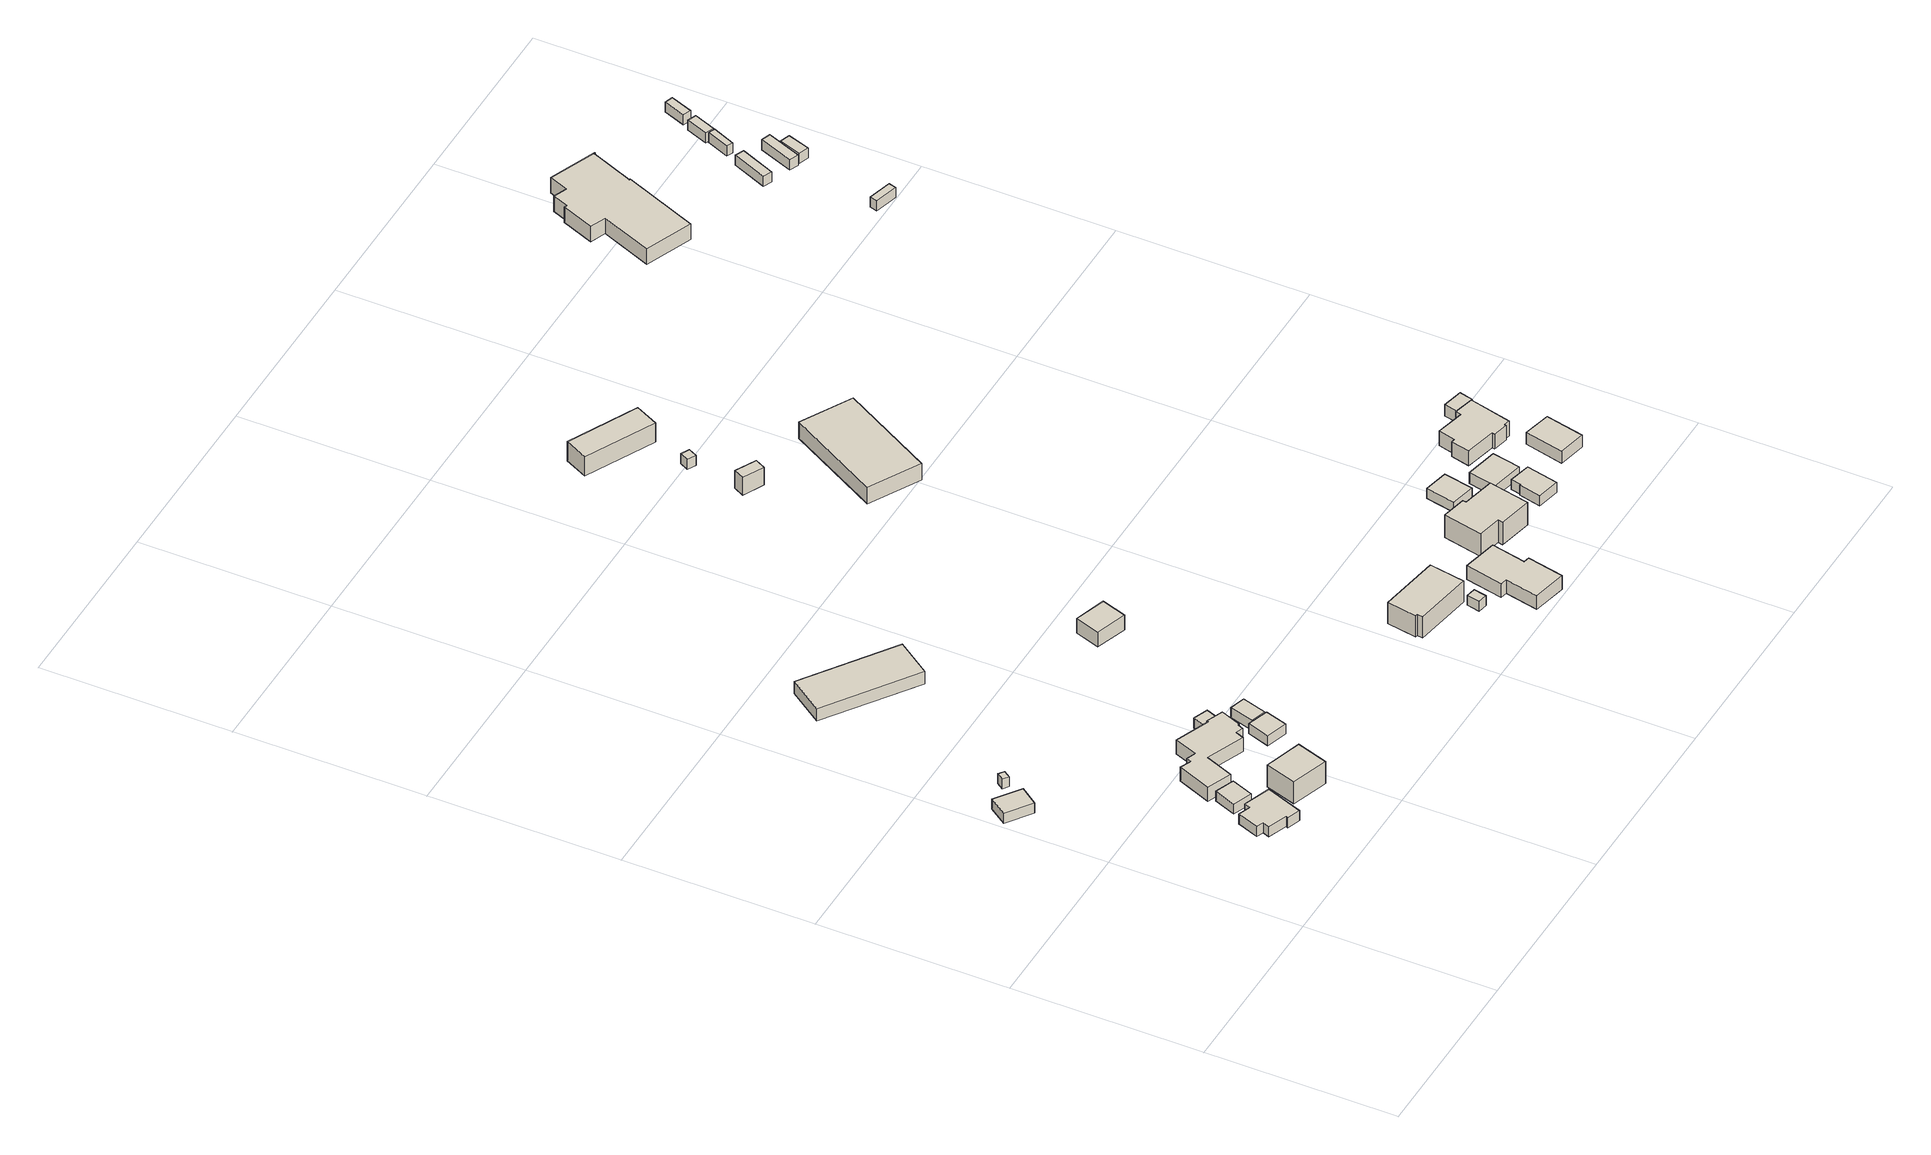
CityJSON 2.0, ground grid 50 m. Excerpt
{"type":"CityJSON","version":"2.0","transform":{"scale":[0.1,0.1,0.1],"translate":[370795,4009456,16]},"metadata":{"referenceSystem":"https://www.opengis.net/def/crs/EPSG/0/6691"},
"CityObjects":{
"building1":{"type":"Building","attributes":{"枝番":1,"利根川水系渡良瀬川洪水浸水想定区域（想定最大規模）.規模":"L2","利根川水系渡良瀬川洪水浸水想定区域（想定最大規模）.浸水ランク":"1","利根川水系渡良瀬川洪水浸水想定区域（想定最大規模）.浸水深":0.49,"利根川水系渡良瀬川洪水浸水想定区域（想定最大規模）.継続時間":3.3,"利根川水系利根川洪水浸水想定区域（計画規模）.規模":"L1","利根川水系利根川洪水浸水想定区域（計画規模）.浸水ランク":"3","利根川水系利根川洪水浸水想定区域（計画規模）.浸水深":3.29,"利根川水系利根川洪水浸水想定区域（想定最大規模）.規模":"L2","利根川水系利根川洪水浸水想定区域（想定最大規模）.浸水ランク":"3","利根川水系利根川洪水浸水想定区域（想定最大規模）.浸水深":4.23,"利根川水系谷田川洪水浸水想定区域（想定最大規模）.規模":"L2","利根川水系谷田川洪水浸水想定区域（想定最大規模）.浸水ランク":"1","利根川水系谷田川洪水浸水想定区域（想定最大規模）.浸水深":0.336,"BuildingDetails.prefecture":"10","BuildingDetails.city":"10207"},"geometry":[{"type":"Solid","lod":"1","boundaries":[[[[0,1,2,3]],[[2,4,5,3]],[[1,6,4,2]],[[0,7,6,1]],[[3,5,7,0]],[[4,6,7,5]]]]}]},
"building2":{"type":"Building","attributes":{"枝番":1,"利根川水系渡良瀬川洪水浸水想定区域（想定最大規模）.規模":"L2","利根川水系渡良瀬川洪水浸水想定区域（想定最大規模）.浸水ランク":"2","利根川水系渡良瀬川洪水浸水想定区域（想定最大規模）.浸水深":0.8,"利根川水系渡良瀬川洪水浸水想定区域（想定最大規模）.継続時間":11.6,"利根川水系利根川洪水浸水想定区域（計画規模）.規模":"L1","利根川水系利根川洪水浸水想定区域（計画規模）.浸水ランク":"3","利根川水系利根川洪水浸水想定区域（計画規模）.浸水深":3.59,"利根川水系利根川洪水浸水想定区域（想定最大規模）.規模":"L2","利根川水系利根川洪水浸水想定区域（想定最大規模）.浸水ランク":"3","利根川水系利根川洪水浸水想定区域（想定最大規模）.浸水深":4.52,"利根川水系谷田川洪水浸水想定区域（想定最大規模）.規模":"L2","利根川水系谷田川洪水浸水想定区域（想定最大規模）.浸水ランク":"2","利根川水系谷田川洪水浸水想定区域（想定最大規模）.浸水深":0.636,"利根川水系谷田川洪水浸水想定区域（想定最大規模）.継続時間":6.3,"usage":"411","measuredHeight":5.2,"BuildingDetails.prefecture":"10","BuildingDetails.city":"10207","BuildingDetails.surveyYear":2016},"geometry":[{"type":"Solid","lod":"1","boundaries":[[[[8,9,10,11,12,13,14,15,16,17]],[[16,18,19,17]],[[15,20,18,16]],[[14,21,20,15]],[[13,22,21,14]],[[12,23,22,13]],[[11,24,23,12]],[[10,25,24,11]],[[9,26,25,10]],[[8,27,26,9]],[[17,19,27,8]],[[18,20,21,22,23,24,25,26,27,19]]]]}]},
"building3":{"type":"Building","attributes":{"枝番":1,"利根川水系渡良瀬川洪水浸水想定区域（想定最大規模）.規模":"L2","利根川水系渡良瀬川洪水浸水想定区域（想定最大規模）.浸水ランク":"2","利根川水系渡良瀬川洪水浸水想定区域（想定最大規模）.浸水深":0.58,"利根川水系渡良瀬川洪水浸水想定区域（想定最大規模）.継続時間":6.2,"利根川水系利根川洪水浸水想定区域（計画規模）.規模":"L1","利根川水系利根川洪水浸水想定区域（計画規模）.浸水ランク":"3","利根川水系利根川洪水浸水想定区域（計画規模）.浸水深":3.39,"利根川水系利根川洪水浸水想定区域（想定最大規模）.規模":"L2","利根川水系利根川洪水浸水想定区域（想定最大規模）.浸水ランク":"3","利根川水系利根川洪水浸水想定区域（想定最大規模）.浸水深":4.33,"利根川水系谷田川洪水浸水想定区域（想定最大規模）.規模":"L2","利根川水系谷田川洪水浸水想定区域（想定最大規模）.浸水ランク":"1","利根川水系谷田川洪水浸水想定区域（想定最大規模）.浸水深":0.435,"BuildingDetails.prefecture":"10","BuildingDetails.city":"10207"},"geometry":[{"type":"Solid","lod":"1","boundaries":[[[[28,29,30,31]],[[30,32,33,31]],[[29,34,32,30]],[[28,35,34,29]],[[31,33,35,28]],[[32,34,35,33]]]]}]},
"building4":{"type":"Building","attributes":{"枝番":1,"利根川水系渡良瀬川洪水浸水想定区域（想定最大規模）.規模":"L2","利根川水系渡良瀬川洪水浸水想定区域（想定最大規模）.浸水ランク":"1","利根川水系渡良瀬川洪水浸水想定区域（想定最大規模）.浸水深":0.39,"利根川水系渡良瀬川洪水浸水想定区域（想定最大規模）.継続時間":11.6,"利根川水系利根川洪水浸水想定区域（計画規模）.規模":"L1","利根川水系利根川洪水浸水想定区域（計画規模）.浸水ランク":"3","利根川水系利根川洪水浸水想定区域（計画規模）.浸水深":3.19,"利根川水系利根川洪水浸水想定区域（想定最大規模）.規模":"L2","利根川水系利根川洪水浸水想定区域（想定最大規模）.浸水ランク":"3","利根川水系利根川洪水浸水想定区域（想定最大規模）.浸水深":4.12,"利根川水系谷田川洪水浸水想定区域（想定最大規模）.規模":"L2","利根川水系谷田川洪水浸水想定区域（想定最大規模）.浸水ランク":"1","利根川水系谷田川洪水浸水想定区域（想定最大規模）.浸水深":0.236,"利根川水系谷田川洪水浸水想定区域（想定最大規模）.継続時間":6.3,"usage":"411","BuildingDetails.prefecture":"10","BuildingDetails.city":"10207","BuildingDetails.surveyYear":2016},"geometry":[{"type":"Solid","lod":"1","boundaries":[[[[36,37,38,39]],[[38,40,41,39]],[[37,42,40,38]],[[36,43,42,37]],[[39,41,43,36]],[[40,42,43,41]]]]}]},
"building5":{"type":"Building","attributes":{"枝番":1,"利根川水系渡良瀬川洪水浸水想定区域（想定最大規模）.規模":"L2","利根川水系渡良瀬川洪水浸水想定区域（想定最大規模）.浸水ランク":"1","利根川水系渡良瀬川洪水浸水想定区域（想定最大規模）.浸水深":0.49,"利根川水系渡良瀬川洪水浸水想定区域（想定最大規模）.継続時間":8,"利根川水系利根川洪水浸水想定区域（計画規模）.規模":"L1","利根川水系利根川洪水浸水想定区域（計画規模）.浸水ランク":"3","利根川水系利根川洪水浸水想定区域（計画規模）.浸水深":3.29,"利根川水系利根川洪水浸水想定区域（想定最大規模）.規模":"L2","利根川水系利根川洪水浸水想定区域（想定最大規模）.浸水ランク":"3","利根川水系利根川洪水浸水想定区域（想定最大規模）.浸水深":4.22,"利根川水系谷田川洪水浸水想定区域（想定最大規模）.規模":"L2","利根川水系谷田川洪水浸水想定区域（想定最大規模）.浸水ランク":"1","利根川水系谷田川洪水浸水想定区域（想定最大規模）.浸水深":0.336,"利根川水系谷田川洪水浸水想定区域（想定最大規模）.継続時間":2.4,"usage":"411","measuredHeight":7.8,"BuildingDetails.prefecture":"10","BuildingDetails.city":"10207","BuildingDetails.surveyYear":2016},"geometry":[{"type":"Solid","lod":"1","boundaries":[[[[44,45,46,47]],[[46,48,49,47]],[[45,50,48,46]],[[44,51,50,45]],[[47,49,51,44]],[[48,50,51,49]]]]}]},
"building6":{"type":"Building","attributes":{"枝番":1,"利根川水系渡良瀬川洪水浸水想定区域（想定最大規模）.規模":"L2","利根川水系渡良瀬川洪水浸水想定区域（想定最大規模）.浸水ランク":"1","利根川水系渡良瀬川洪水浸水想定区域（想定最大規模）.浸水深":0.09,"利根川水系利根川洪水浸水想定区域（計画規模）.規模":"L1","利根川水系利根川洪水浸水想定区域（計画規模）.浸水ランク":"2","利根川水系利根川洪水浸水想定区域（計画規模）.浸水深":2.69,"利根川水系利根川洪水浸水想定区域（想定最大規模）.規模":"L2","利根川水系利根川洪水浸水想定区域（想定最大規模）.浸水ランク":"3","利根川水系利根川洪水浸水想定区域（想定最大規模）.浸水深":3.62,"利根川水系谷田川洪水浸水想定区域（想定最大規模）.規模":"L2","利根川水系谷田川洪水浸水想定区域（想定最大規模）.浸水ランク":"1","利根川水系谷田川洪水浸水想定区域（想定最大規模）.浸水深":0.036,"usage":"411","measuredHeight":5.1,"BuildingDetails.prefecture":"10","BuildingDetails.city":"10207","BuildingDetails.surveyYear":2016},"geometry":[{"type":"Solid","lod":"1","boundaries":[[[[52,53,54,55,56,57,58,59,60,61,62,63,64,65,66,67]],[[66,68,69,67]],[[65,70,68,66]],[[64,71,70,65]],[[63,72,71,64]],[[62,73,72,63]],[[61,74,73,62]],[[60,75,74,61]],[[59,76,75,60]],[[58,77,76,59]],[[57,78,77,58]],[[56,79,78,57]],[[55,80,79,56]],[[54,81,80,55]],[[53,82,81,54]],[[52,83,82,53]],[[67,69,83,52]],[[68,70,71,72,73,74,75,76,77,78,79,80,81,82,83,69]]]]}]},
"building7":{"type":"Building","attributes":{"枝番":1,"利根川水系渡良瀬川洪水浸水想定区域（想定最大規模）.規模":"L2","利根川水系渡良瀬川洪水浸水想定区域（想定最大規模）.浸水ランク":"2","利根川水系渡良瀬川洪水浸水想定区域（想定最大規模）.浸水深":0.57,"利根川水系渡良瀬川洪水浸水想定区域（想定最大規模）.継続時間":11.7,"利根川水系利根川洪水浸水想定区域（計画規模）.規模":"L1","利根川水系利根川洪水浸水想定区域（計画規模）.浸水ランク":"3","利根川水系利根川洪水浸水想定区域（計画規模）.浸水深":3.39,"利根川水系利根川洪水浸水想定区域（想定最大規模）.規模":"L2","利根川水系利根川洪水浸水想定区域（想定最大規模）.浸水ランク":"3","利根川水系利根川洪水浸水想定区域（想定最大規模）.浸水深":4.32,"利根川水系谷田川洪水浸水想定区域（想定最大規模）.規模":"L2","利根川水系谷田川洪水浸水想定区域（想定最大規模）.浸水ランク":"1","利根川水系谷田川洪水浸水想定区域（想定最大規模）.浸水深":0.435,"利根川水系谷田川洪水浸水想定区域（想定最大規模）.継続時間":6.7,"usage":"451","measuredHeight":4.3,"BuildingDetails.prefecture":"10","BuildingDetails.city":"10207","BuildingDetails.surveyYear":2016},"geometry":[{"type":"Solid","lod":"1","boundaries":[[[[84,85,86,87]],[[86,88,89,87]],[[85,90,88,86]],[[84,91,90,85]],[[87,89,91,84]],[[88,90,91,89]]]]}]},
"building8":{"type":"Building","attributes":{"枝番":1,"利根川水系渡良瀬川洪水浸水想定区域（想定最大規模）.規模":"L2","利根川水系渡良瀬川洪水浸水想定区域（想定最大規模）.浸水ランク":"1","利根川水系渡良瀬川洪水浸水想定区域（想定最大規模）.浸水深":0.49,"利根川水系利根川洪水浸水想定区域（計画規模）.規模":"L1","利根川水系利根川洪水浸水想定区域（計画規模）.浸水ランク":"3","利根川水系利根川洪水浸水想定区域（計画規模）.浸水深":3.29,"利根川水系利根川洪水浸水想定区域（想定最大規模）.規模":"L2","利根川水系利根川洪水浸水想定区域（想定最大規模）.浸水ランク":"3","利根川水系利根川洪水浸水想定区域（想定最大規模）.浸水深":4.22,"利根川水系谷田川洪水浸水想定区域（想定最大規模）.規模":"L2","利根川水系谷田川洪水浸水想定区域（想定最大規模）.浸水ランク":"1","利根川水系谷田川洪水浸水想定区域（想定最大規模）.浸水深":0.336,"BuildingDetails.prefecture":"10","BuildingDetails.city":"10207"},"geometry":[{"type":"Solid","lod":"1","boundaries":[[[[92,93,94,95]],[[94,96,97,95]],[[93,98,96,94]],[[92,99,98,93]],[[95,97,99,92]],[[96,98,99,97]]]]}]},
"building9":{"type":"Building","attributes":{"枝番":1,"利根川水系渡良瀬川洪水浸水想定区域（想定最大規模）.規模":"L2","利根川水系渡良瀬川洪水浸水想定区域（想定最大規模）.浸水ランク":"1","利根川水系渡良瀬川洪水浸水想定区域（想定最大規模）.浸水深":0.39,"利根川水系利根川洪水浸水想定区域（計画規模）.規模":"L1","利根川水系利根川洪水浸水想定区域（計画規模）.浸水ランク":"3","利根川水系利根川洪水浸水想定区域（計画規模）.浸水深":3.19,"利根川水系利根川洪水浸水想定区域（想定最大規模）.規模":"L2","利根川水系利根川洪水浸水想定区域（想定最大規模）.浸水ランク":"3","利根川水系利根川洪水浸水想定区域（想定最大規模）.浸水深":4.12,"利根川水系谷田川洪水浸水想定区域（想定最大規模）.規模":"L2","利根川水系谷田川洪水浸水想定区域（想定最大規模）.浸水ランク":"1","利根川水系谷田川洪水浸水想定区域（想定最大規模）.浸水深":0.236,"usage":"411","measuredHeight":4.9,"BuildingDetails.prefecture":"10","BuildingDetails.city":"10207","BuildingDetails.surveyYear":2016},"geometry":[{"type":"Solid","lod":"1","boundaries":[[[[100,101,102,103]],[[102,104,105,103]],[[101,106,104,102]],[[100,107,106,101]],[[103,105,107,100]],[[104,106,107,105]]]]}]},
"building10":{"type":"Building","attributes":{"枝番":1,"利根川水系渡良瀬川洪水浸水想定区域（想定最大規模）.規模":"L2","利根川水系渡良瀬川洪水浸水想定区域（想定最大規模）.浸水ランク":"2","利根川水系渡良瀬川洪水浸水想定区域（想定最大規模）.浸水深":0.69,"利根川水系利根川洪水浸水想定区域（計画規模）.規模":"L1","利根川水系利根川洪水浸水想定区域（計画規模）.浸水ランク":"3","利根川水系利根川洪水浸水想定区域（計画規模）.浸水深":3.48,"利根川水系利根川洪水浸水想定区域（想定最大規模）.規模":"L2","利根川水系利根川洪水浸水想定区域（想定最大規模）.浸水ランク":"3","利根川水系利根川洪水浸水想定区域（想定最大規模）.浸水深":4.42,"利根川水系谷田川洪水浸水想定区域（想定最大規模）.規模":"L2","利根川水系谷田川洪水浸水想定区域（想定最大規模）.浸水ランク":"2","利根川水系谷田川洪水浸水想定区域（想定最大規模）.浸水深":0.536,"usage":"411","measuredHeight":8.8,"BuildingDetails.prefecture":"10","BuildingDetails.city":"10207","BuildingDetails.surveyYear":2016},"geometry":[{"type":"Solid","lod":"1","boundaries":[[[[108,109,110,111]],[[110,112,113,111]],[[109,114,112,110]],[[108,115,114,109]],[[111,113,115,108]],[[112,114,115,113]]]]}]},
"building11":{"type":"Building","attributes":{"枝番":1,"利根川水系渡良瀬川洪水浸水想定区域（想定最大規模）.規模":"L2","利根川水系渡良瀬川洪水浸水想定区域（想定最大規模）.浸水ランク":"2","利根川水系渡良瀬川洪水浸水想定区域（想定最大規模）.浸水深":1.17,"利根川水系渡良瀬川洪水浸水想定区域（想定最大規模）.継続時間":16.3,"利根川水系利根川洪水浸水想定区域（計画規模）.規模":"L1","利根川水系利根川洪水浸水想定区域（計画規模）.浸水ランク":"3","利根川水系利根川洪水浸水想定区域（計画規模）.浸水深":3.99,"利根川水系利根川洪水浸水想定区域（想定最大規模）.規模":"L2","利根川水系利根川洪水浸水想定区域（想定最大規模）.浸水ランク":"3","利根川水系利根川洪水浸水想定区域（想定最大規模）.浸水深":4.92,"利根川水系谷田川洪水浸水想定区域（想定最大規模）.規模":"L2","利根川水系谷田川洪水浸水想定区域（想定最大規模）.浸水ランク":"2","利根川水系谷田川洪水浸水想定区域（想定最大規模）.浸水深":1.03,"利根川水系谷田川洪水浸水想定区域（想定最大規模）.継続時間":13.1,"measuredHeight":4.5,"BuildingDetails.prefecture":"10","BuildingDetails.city":"10207"},"geometry":[{"type":"Solid","lod":"1","boundaries":[[[[116,117,118,119]],[[118,120,121,119]],[[117,122,120,118]],[[116,123,122,117]],[[119,121,123,116]],[[120,122,123,121]]]]}]},
"building12":{"type":"Building","attributes":{"枝番":1,"利根川水系渡良瀬川洪水浸水想定区域（想定最大規模）.規模":"L2","利根川水系渡良瀬川洪水浸水想定区域（想定最大規模）.浸水ランク":"1","利根川水系渡良瀬川洪水浸水想定区域（想定最大規模）.浸水深":0.49,"利根川水系渡良瀬川洪水浸水想定区域（想定最大規模）.継続時間":8.1,"利根川水系利根川洪水浸水想定区域（計画規模）.規模":"L1","利根川水系利根川洪水浸水想定区域（計画規模）.浸水ランク":"3","利根川水系利根川洪水浸水想定区域（計画規模）.浸水深":3.28,"利根川水系利根川洪水浸水想定区域（想定最大規模）.規模":"L2","利根川水系利根川洪水浸水想定区域（想定最大規模）.浸水ランク":"3","利根川水系利根川洪水浸水想定区域（想定最大規模）.浸水深":4.2,"利根川水系谷田川洪水浸水想定区域（想定最大規模）.規模":"L2","利根川水系谷田川洪水浸水想定区域（想定最大規模）.浸水ランク":"1","利根川水系谷田川洪水浸水想定区域（想定最大規模）.浸水深":0.336,"利根川水系谷田川洪水浸水想定区域（想定最大規模）.継続時間":2.5,"usage":"411","measuredHeight":7.6,"BuildingDetails.prefecture":"10","BuildingDetails.city":"10207","BuildingDetails.surveyYear":2016},"geometry":[{"type":"Solid","lod":"1","boundaries":[[[[124,125,126,127,128,129]],[[128,130,131,129]],[[127,132,130,128]],[[126,133,132,127]],[[125,134,133,126]],[[124,135,134,125]],[[129,131,135,124]],[[130,132,133,134,135,131]]]]}]},
"building13":{"type":"Building","attributes":{"枝番":1,"利根川水系渡良瀬川洪水浸水想定区域（想定最大規模）.規模":"L2","利根川水系渡良瀬川洪水浸水想定区域（想定最大規模）.浸水ランク":"2","利根川水系渡良瀬川洪水浸水想定区域（想定最大規模）.浸水深":0.79,"利根川水系渡良瀬川洪水浸水想定区域（想定最大規模）.継続時間":7.6,"利根川水系利根川洪水浸水想定区域（計画規模）.規模":"L1","利根川水系利根川洪水浸水想定区域（計画規模）.浸水ランク":"3","利根川水系利根川洪水浸水想定区域（計画規模）.浸水深":3.58,"利根川水系利根川洪水浸水想定区域（想定最大規模）.規模":"L2","利根川水系利根川洪水浸水想定区域（想定最大規模）.浸水ランク":"3","利根川水系利根川洪水浸水想定区域（想定最大規模）.浸水深":4.5,"利根川水系谷田川洪水浸水想定区域（想定最大規模）.規模":"L2","利根川水系谷田川洪水浸水想定区域（想定最大規模）.浸水ランク":"2","利根川水系谷田川洪水浸水想定区域（想定最大規模）.浸水深":0.636,"利根川水系谷田川洪水浸水想定区域（想定最大規模）.継続時間":1.9,"usage":"411","measuredHeight":3.5,"BuildingDetails.prefecture":"10","BuildingDetails.city":"10207","BuildingDetails.surveyYear":2016},"geometry":[{"type":"Solid","lod":"1","boundaries":[[[[136,137,138,139]],[[138,140,141,139]],[[137,142,140,138]],[[136,143,142,137]],[[139,141,143,136]],[[140,142,143,141]]]]}]},
"building14":{"type":"Building","attributes":{"枝番":1,"利根川水系渡良瀬川洪水浸水想定区域（想定最大規模）.規模":"L2","利根川水系渡良瀬川洪水浸水想定区域（想定最大規模）.浸水ランク":"2","利根川水系渡良瀬川洪水浸水想定区域（想定最大規模）.浸水深":0.79,"利根川水系渡良瀬川洪水浸水想定区域（想定最大規模）.継続時間":13.2,"利根川水系利根川洪水浸水想定区域（計画規模）.規模":"L1","利根川水系利根川洪水浸水想定区域（計画規模）.浸水ランク":"3","利根川水系利根川洪水浸水想定区域（計画規模）.浸水深":3.58,"利根川水系利根川洪水浸水想定区域（想定最大規模）.規模":"L2","利根川水系利根川洪水浸水想定区域（想定最大規模）.浸水ランク":"3","利根川水系利根川洪水浸水想定区域（想定最大規模）.浸水深":4.5,"利根川水系谷田川洪水浸水想定区域（想定最大規模）.規模":"L2","利根川水系谷田川洪水浸水想定区域（想定最大規模）.浸水ランク":"2","利根川水系谷田川洪水浸水想定区域（想定最大規模）.浸水深":0.636,"利根川水系谷田川洪水浸水想定区域（想定最大規模）.継続時間":7.4,"usage":"411","measuredHeight":6.7,"BuildingDetails.prefecture":"10","BuildingDetails.city":"10207","BuildingDetails.surveyYear":2016},"geometry":[{"type":"Solid","lod":"1","boundaries":[[[[144,145,146,147,148,149,150,151]],[[150,152,153,151]],[[149,154,152,150]],[[148,155,154,149]],[[147,156,155,148]],[[146,157,156,147]],[[145,158,157,146]],[[144,159,158,145]],[[151,153,159,144]],[[152,154,155,156,157,158,159,153]]]]}]},
"building15":{"type":"Building","attributes":{"枝番":1,"利根川水系渡良瀬川洪水浸水想定区域（想定最大規模）.規模":"L2","利根川水系渡良瀬川洪水浸水想定区域（想定最大規模）.浸水ランク":"2","利根川水系渡良瀬川洪水浸水想定区域（想定最大規模）.浸水深":1.08,"利根川水系渡良瀬川洪水浸水想定区域（想定最大規模）.継続時間":14.5,"利根川水系利根川洪水浸水想定区域（計画規模）.規模":"L1","利根川水系利根川洪水浸水想定区域（計画規模）.浸水ランク":"3","利根川水系利根川洪水浸水想定区域（計画規模）.浸水深":3.89,"利根川水系利根川洪水浸水想定区域（想定最大規模）.規模":"L2","利根川水系利根川洪水浸水想定区域（想定最大規模）.浸水ランク":"3","利根川水系利根川洪水浸水想定区域（想定最大規模）.浸水深":4.83,"利根川水系谷田川洪水浸水想定区域（想定最大規模）.規模":"L2","利根川水系谷田川洪水浸水想定区域（想定最大規模）.浸水ランク":"2","利根川水系谷田川洪水浸水想定区域（想定最大規模）.浸水深":0.935,"利根川水系谷田川洪水浸水想定区域（想定最大規模）.継続時間":10.6,"measuredHeight":5.6,"BuildingDetails.prefecture":"10","BuildingDetails.city":"10207"},"geometry":[{"type":"Solid","lod":"1","boundaries":[[[[160,161,162,163]],[[162,164,165,163]],[[161,166,164,162]],[[160,167,166,161]],[[163,165,167,160]],[[164,166,167,165]]]]}]},
"building16":{"type":"Building","attributes":{"枝番":1,"利根川水系渡良瀬川洪水浸水想定区域（想定最大規模）.規模":"L2","利根川水系渡良瀬川洪水浸水想定区域（想定最大規模）.浸水ランク":"2","利根川水系渡良瀬川洪水浸水想定区域（想定最大規模）.浸水深":0.98,"利根川水系渡良瀬川洪水浸水想定区域（想定最大規模）.継続時間":17.3,"利根川水系利根川洪水浸水想定区域（計画規模）.規模":"L1","利根川水系利根川洪水浸水想定区域（計画規模）.浸水ランク":"3","利根川水系利根川洪水浸水想定区域（計画規模）.浸水深":3.79,"利根川水系利根川洪水浸水想定区域（想定最大規模）.規模":"L2","利根川水系利根川洪水浸水想定区域（想定最大規模）.浸水ランク":"3","利根川水系利根川洪水浸水想定区域（想定最大規模）.浸水深":4.73,"利根川水系谷田川洪水浸水想定区域（想定最大規模）.規模":"L2","利根川水系谷田川洪水浸水想定区域（想定最大規模）.浸水ランク":"2","利根川水系谷田川洪水浸水想定区域（想定最大規模）.浸水深":0.835,"利根川水系谷田川洪水浸水想定区域（想定最大規模）.継続時間":13.8,"BuildingDetails.prefecture":"10","BuildingDetails.city":"10207"},"geometry":[{"type":"Solid","lod":"1","boundaries":[[[[168,169,170,171]],[[170,172,173,171]],[[169,174,172,170]],[[168,175,174,169]],[[171,173,175,168]],[[172,174,175,173]]]]}]},
"building17":{"type":"Building","attributes":{"枝番":1,"利根川水系渡良瀬川洪水浸水想定区域（想定最大規模）.規模":"L2","利根川水系渡良瀬川洪水浸水想定区域（想定最大規模）.浸水ランク":"2","利根川水系渡良瀬川洪水浸水想定区域（想定最大規模）.浸水深":1.09,"利根川水系渡良瀬川洪水浸水想定区域（想定最大規模）.継続時間":17.3,"利根川水系利根川洪水浸水想定区域（計画規模）.規模":"L1","利根川水系利根川洪水浸水想定区域（計画規模）.浸水ランク":"3","利根川水系利根川洪水浸水想定区域（計画規模）.浸水深":3.9,"利根川水系利根川洪水浸水想定区域（想定最大規模）.規模":"L2","利根川水系利根川洪水浸水想定区域（想定最大規模）.浸水ランク":"3","利根川水系利根川洪水浸水想定区域（想定最大規模）.浸水深":4.83,"利根川水系谷田川洪水浸水想定区域（想定最大規模）.規模":"L2","利根川水系谷田川洪水浸水想定区域（想定最大規模）.浸水ランク":"2","利根川水系谷田川洪水浸水想定区域（想定最大規模）.浸水深":0.935,"利根川水系谷田川洪水浸水想定区域（想定最大規模）.継続時間":13.8,"measuredHeight":6.2,"BuildingDetails.prefecture":"10","BuildingDetails.city":"10207"},"geometry":[{"type":"Solid","lod":"1","boundaries":[[[[176,177,178,179]],[[178,180,181,179]],[[177,182,180,178]],[[176,183,182,177]],[[179,181,183,176]],[[180,182,183,181]]]]}]},
"building18":{"type":"Building","attributes":{"枝番":1,"利根川水系渡良瀬川洪水浸水想定区域（想定最大規模）.規模":"L2","利根川水系渡良瀬川洪水浸水想定区域（想定最大規模）.浸水ランク":"1","利根川水系渡良瀬川洪水浸水想定区域（想定最大規模）.浸水深":0.39,"利根川水系渡良瀬川洪水浸水想定区域（想定最大規模）.継続時間":7.6,"利根川水系利根川洪水浸水想定区域（計画規模）.規模":"L1","利根川水系利根川洪水浸水想定区域（計画規模）.浸水ランク":"3","利根川水系利根川洪水浸水想定区域（計画規模）.浸水深":3.17,"利根川水系利根川洪水浸水想定区域（想定最大規模）.規模":"L2","利根川水系利根川洪水浸水想定区域（想定最大規模）.浸水ランク":"3","利根川水系利根川洪水浸水想定区域（想定最大規模）.浸水深":4.09,"利根川水系谷田川洪水浸水想定区域（想定最大規模）.規模":"L2","利根川水系谷田川洪水浸水想定区域（想定最大規模）.浸水ランク":"1","利根川水系谷田川洪水浸水想定区域（想定最大規模）.浸水深":0.236,"利根川水系谷田川洪水浸水想定区域（想定最大規模）.継続時間":1.9,"usage":"411","measuredHeight":8.4,"BuildingDetails.prefecture":"10","BuildingDetails.city":"10207","BuildingDetails.surveyYear":2016},"geometry":[{"type":"Solid","lod":"1","boundaries":[[[[184,185,186,187,188,189,190,191]],[[190,192,193,191]],[[189,194,192,190]],[[188,195,194,189]],[[187,196,195,188]],[[186,197,196,187]],[[185,198,197,186]],[[184,199,198,185]],[[191,193,199,184]],[[192,194,195,196,197,198,199,193]]]]}]},
"building19":{"type":"Building","attributes":{"枝番":1,"利根川水系渡良瀬川洪水浸水想定区域（想定最大規模）.規模":"L2","利根川水系渡良瀬川洪水浸水想定区域（想定最大規模）.浸水ランク":"2","利根川水系渡良瀬川洪水浸水想定区域（想定最大規模）.浸水深":1.17,"利根川水系渡良瀬川洪水浸水想定区域（想定最大規模）.継続時間":92.4,"利根川水系利根川洪水浸水想定区域（計画規模）.規模":"L1","利根川水系利根川洪水浸水想定区域（計画規模）.浸水ランク":"3","利根川水系利根川洪水浸水想定区域（計画規模）.浸水深":3.99,"利根川水系利根川洪水浸水想定区域（想定最大規模）.規模":"L2","利根川水系利根川洪水浸水想定区域（想定最大規模）.浸水ランク":"3","利根川水系利根川洪水浸水想定区域（想定最大規模）.浸水深":4.93,"利根川水系谷田川洪水浸水想定区域（想定最大規模）.規模":"L2","利根川水系谷田川洪水浸水想定区域（想定最大規模）.浸水ランク":"2","利根川水系谷田川洪水浸水想定区域（想定最大規模）.浸水深":1.03,"利根川水系谷田川洪水浸水想定区域（想定最大規模）.継続時間":20.5,"usage":"451","measuredHeight":10.5,"BuildingDetails.prefecture":"10","BuildingDetails.city":"10207","BuildingDetails.surveyYear":2016},"geometry":[{"type":"Solid","lod":"1","boundaries":[[[[200,201,202,203]],[[202,204,205,203]],[[201,206,204,202]],[[200,207,206,201]],[[203,205,207,200]],[[204,206,207,205]]]]}]},
"building20":{"type":"Building","attributes":{"枝番":1,"利根川水系渡良瀬川洪水浸水想定区域（想定最大規模）.規模":"L2","利根川水系渡良瀬川洪水浸水想定区域（想定最大規模）.浸水ランク":"2","利根川水系渡良瀬川洪水浸水想定区域（想定最大規模）.浸水深":0.68,"利根川水系利根川洪水浸水想定区域（計画規模）.規模":"L1","利根川水系利根川洪水浸水想定区域（計画規模）.浸水ランク":"3","利根川水系利根川洪水浸水想定区域（計画規模）.浸水深":3.48,"利根川水系利根川洪水浸水想定区域（想定最大規模）.規模":"L2","利根川水系利根川洪水浸水想定区域（想定最大規模）.浸水ランク":"3","利根川水系利根川洪水浸水想定区域（想定最大規模）.浸水深":4.41,"利根川水系谷田川洪水浸水想定区域（想定最大規模）.規模":"L2","利根川水系谷田川洪水浸水想定区域（想定最大規模）.浸水ランク":"2","利根川水系谷田川洪水浸水想定区域（想定最大規模）.浸水深":0.535,"measuredHeight":11.5,"BuildingDetails.prefecture":"10","BuildingDetails.city":"10207"},"geometry":[{"type":"Solid","lod":"1","boundaries":[[[[208,209,210,211]],[[210,212,213,211]],[[209,214,212,210]],[[208,215,214,209]],[[211,213,215,208]],[[212,214,215,213]]]]}]},
"building21":{"type":"Building","attributes":{"枝番":1,"利根川水系渡良瀬川洪水浸水想定区域（想定最大規模）.規模":"L2","利根川水系渡良瀬川洪水浸水想定区域（想定最大規模）.浸水ランク":"2","利根川水系渡良瀬川洪水浸水想定区域（想定最大規模）.浸水深":0.89,"利根川水系渡良瀬川洪水浸水想定区域（想定最大規模）.継続時間":12.2,"利根川水系利根川洪水浸水想定区域（計画規模）.規模":"L1","利根川水系利根川洪水浸水想定区域（計画規模）.浸水ランク":"3","利根川水系利根川洪水浸水想定区域（計画規模）.浸水深":3.66,"利根川水系利根川洪水浸水想定区域（想定最大規模）.規模":"L2","利根川水系利根川洪水浸水想定区域（想定最大規模）.浸水ランク":"3","利根川水系利根川洪水浸水想定区域（想定最大規模）.浸水深":4.59,"利根川水系谷田川洪水浸水想定区域（想定最大規模）.規模":"L2","利根川水系谷田川洪水浸水想定区域（想定最大規模）.浸水ランク":"2","利根川水系谷田川洪水浸水想定区域（想定最大規模）.浸水深":0.736,"利根川水系谷田川洪水浸水想定区域（想定最大規模）.継続時間":7,"usage":"411","measuredHeight":3.7,"BuildingDetails.prefecture":"10","BuildingDetails.city":"10207","BuildingDetails.surveyYear":2016},"geometry":[{"type":"Solid","lod":"1","boundaries":[[[[216,217,218,219,220,221]],[[220,222,223,221]],[[219,224,222,220]],[[218,225,224,219]],[[217,226,225,218]],[[216,227,226,217]],[[221,223,227,216]],[[222,224,225,226,227,223]]]]}]},
"building22":{"type":"Building","attributes":{"枝番":1,"利根川水系渡良瀬川洪水浸水想定区域（想定最大規模）.規模":"L2","利根川水系渡良瀬川洪水浸水想定区域（想定最大規模）.浸水ランク":"2","利根川水系渡良瀬川洪水浸水想定区域（想定最大規模）.浸水深":0.68,"利根川水系渡良瀬川洪水浸水想定区域（想定最大規模）.継続時間":12.2,"利根川水系利根川洪水浸水想定区域（計画規模）.規模":"L1","利根川水系利根川洪水浸水想定区域（計画規模）.浸水ランク":"3","利根川水系利根川洪水浸水想定区域（計画規模）.浸水深":3.47,"利根川水系利根川洪水浸水想定区域（想定最大規模）.規模":"L2","利根川水系利根川洪水浸水想定区域（想定最大規模）.浸水ランク":"3","利根川水系利根川洪水浸水想定区域（想定最大規模）.浸水深":4.39,"利根川水系谷田川洪水浸水想定区域（想定最大規模）.規模":"L2","利根川水系谷田川洪水浸水想定区域（想定最大規模）.浸水ランク":"2","利根川水系谷田川洪水浸水想定区域（想定最大規模）.浸水深":0.535,"利根川水系谷田川洪水浸水想定区域（想定最大規模）.継続時間":7,"usage":"411","measuredHeight":5.4,"BuildingDetails.prefecture":"10","BuildingDetails.city":"10207","BuildingDetails.surveyYear":2016},"geometry":[{"type":"Solid","lod":"1","boundaries":[[[[228,229,230,231]],[[230,232,233,231]],[[229,234,232,230]],[[228,235,234,229]],[[231,233,235,228]],[[232,234,235,233]]]]}]},
"building23":{"type":"Building","attributes":{"枝番":1,"利根川水系渡良瀬川洪水浸水想定区域（想定最大規模）.規模":"L2","利根川水系渡良瀬川洪水浸水想定区域（想定最大規模）.浸水ランク":"1","利根川水系渡良瀬川洪水浸水想定区域（想定最大規模）.浸水深":0.18,"利根川水系利根川洪水浸水想定区域（計画規模）.規模":"L1","利根川水系利根川洪水浸水想定区域（計画規模）.浸水ランク":"2","利根川水系利根川洪水浸水想定区域（計画規模）.浸水深":2.97,"利根川水系利根川洪水浸水想定区域（想定最大規模）.規模":"L2","利根川水系利根川洪水浸水想定区域（想定最大規模）.浸水ランク":"3","利根川水系利根川洪水浸水想定区域（想定最大規模）.浸水深":3.89,"利根川水系谷田川洪水浸水想定区域（想定最大規模）.規模":"L2","利根川水系谷田川洪水浸水想定区域（想定最大規模）.浸水ランク":"1","利根川水系谷田川洪水浸水想定区域（想定最大規模）.浸水深":0.035,"usage":"411","measuredHeight":7.6,"BuildingDetails.prefecture":"10","BuildingDetails.city":"10207","BuildingDetails.surveyYear":2016},"geometry":[{"type":"Solid","lod":"1","boundaries":[[[[236,237,238,239,240,241,242,243,244,245,246,247]],[[246,248,249,247]],[[245,250,248,246]],[[244,251,250,245]],[[243,252,251,244]],[[242,253,252,243]],[[241,254,253,242]],[[240,255,254,241]],[[239,256,255,240]],[[238,257,256,239]],[[237,258,257,238]],[[236,259,258,237]],[[247,249,259,236]],[[248,250,251,252,253,254,255,256,257,258,259,249]]]]}]},
"building24":{"type":"Building","attributes":{"枝番":1,"利根川水系渡良瀬川洪水浸水想定区域（想定最大規模）.規模":"L2","利根川水系渡良瀬川洪水浸水想定区域（想定最大規模）.浸水ランク":"2","利根川水系渡良瀬川洪水浸水想定区域（想定最大規模）.浸水深":0.58,"利根川水系渡良瀬川洪水浸水想定区域（想定最大規模）.継続時間":12.2,"利根川水系利根川洪水浸水想定区域（計画規模）.規模":"L1","利根川水系利根川洪水浸水想定区域（計画規模）.浸水ランク":"3","利根川水系利根川洪水浸水想定区域（計画規模）.浸水深":3.36,"利根川水系利根川洪水浸水想定区域（想定最大規模）.規模":"L2","利根川水系利根川洪水浸水想定区域（想定最大規模）.浸水ランク":"3","利根川水系利根川洪水浸水想定区域（想定最大規模）.浸水深":4.29,"利根川水系谷田川洪水浸水想定区域（想定最大規模）.規模":"L2","利根川水系谷田川洪水浸水想定区域（想定最大規模）.浸水ランク":"1","利根川水系谷田川洪水浸水想定区域（想定最大規模）.浸水深":0.436,"利根川水系谷田川洪水浸水想定区域（想定最大規模）.継続時間":7,"usage":"411","measuredHeight":4.2,"BuildingDetails.prefecture":"10","BuildingDetails.city":"10207","BuildingDetails.surveyYear":2016},"geometry":[{"type":"Solid","lod":"1","boundaries":[[[[260,261,262,263]],[[262,264,265,263]],[[261,266,264,262]],[[260,267,266,261]],[[263,265,267,260]],[[264,266,267,265]]]]}]},
"building25":{"type":"Building","attributes":{"枝番":1,"利根川水系渡良瀬川洪水浸水想定区域（想定最大規模）.規模":"L2","利根川水系渡良瀬川洪水浸水想定区域（想定最大規模）.浸水ランク":"1","利根川水系渡良瀬川洪水浸水想定区域（想定最大規模）.浸水深":0.18,"利根川水系渡良瀬川洪水浸水想定区域（想定最大規模）.継続時間":11.2,"利根川水系利根川洪水浸水想定区域（計画規模）.規模":"L1","利根川水系利根川洪水浸水想定区域（計画規模）.浸水ランク":"2","利根川水系利根川洪水浸水想定区域（計画規模）.浸水深":2.97,"利根川水系利根川洪水浸水想定区域（想定最大規模）.規模":"L2","利根川水系利根川洪水浸水想定区域（想定最大規模）.浸水ランク":"3","利根川水系利根川洪水浸水想定区域（想定最大規模）.浸水深":3.89,"利根川水系谷田川洪水浸水想定区域（想定最大規模）.規模":"L2","利根川水系谷田川洪水浸水想定区域（想定最大規模）.浸水ランク":"1","利根川水系谷田川洪水浸水想定区域（想定最大規模）.浸水深":0.035,"利根川水系谷田川洪水浸水想定区域（想定最大規模）.継続時間":6.1,"usage":"411","measuredHeight":12.6,"BuildingDetails.prefecture":"10","BuildingDetails.city":"10207","BuildingDetails.surveyYear":2016},"geometry":[{"type":"Solid","lod":"1","boundaries":[[[[268,269,270,271]],[[270,272,273,271]],[[269,274,272,270]],[[268,275,274,269]],[[271,273,275,268]],[[272,274,275,273]]]]}]},
"building26":{"type":"Building","attributes":{"枝番":1,"利根川水系渡良瀬川洪水浸水想定区域（想定最大規模）.規模":"L2","利根川水系渡良瀬川洪水浸水想定区域（想定最大規模）.浸水ランク":"2","利根川水系渡良瀬川洪水浸水想定区域（想定最大規模）.浸水深":0.88,"利根川水系渡良瀬川洪水浸水想定区域（想定最大規模）.継続時間":8.8,"利根川水系利根川洪水浸水想定区域（計画規模）.規模":"L1","利根川水系利根川洪水浸水想定区域（計画規模）.浸水ランク":"3","利根川水系利根川洪水浸水想定区域（計画規模）.浸水深":3.7,"利根川水系利根川洪水浸水想定区域（想定最大規模）.規模":"L2","利根川水系利根川洪水浸水想定区域（想定最大規模）.浸水ランク":"3","利根川水系利根川洪水浸水想定区域（想定最大規模）.浸水深":4.64,"利根川水系谷田川洪水浸水想定区域（想定最大規模）.規模":"L2","利根川水系谷田川洪水浸水想定区域（想定最大規模）.浸水ランク":"2","利根川水系谷田川洪水浸水想定区域（想定最大規模）.浸水深":0.735,"利根川水系谷田川洪水浸水想定区域（想定最大規模）.継続時間":3.8,"usage":"451","measuredHeight":6.7,"BuildingDetails.prefecture":"10","BuildingDetails.city":"10207","BuildingDetails.surveyYear":2016},"geometry":[{"type":"Solid","lod":"1","boundaries":[[[[276,277,278,279,280,281,282,283,284,285,286,287,288,289]],[[288,290,291,289]],[[287,292,290,288]],[[286,293,292,287]],[[285,294,293,286]],[[284,295,294,285]],[[283,296,295,284]],[[282,297,296,283]],[[281,298,297,282]],[[280,299,298,281]],[[279,300,299,280]],[[278,301,300,279]],[[277,302,301,278]],[[276,303,302,277]],[[289,291,303,276]],[[290,292,293,294,295,296,297,298,299,300,301,302,303,291]]]]}]},
"building27":{"type":"Building","attributes":{"枝番":1,"利根川水系渡良瀬川洪水浸水想定区域（想定最大規模）.規模":"L2","利根川水系渡良瀬川洪水浸水想定区域（想定最大規模）.浸水ランク":"2","利根川水系渡良瀬川洪水浸水想定区域（想定最大規模）.浸水深":1.38,"利根川水系渡良瀬川洪水浸水想定区域（想定最大規模）.継続時間":12.7,"利根川水系利根川洪水浸水想定区域（計画規模）.規模":"L1","利根川水系利根川洪水浸水想定区域（計画規模）.浸水ランク":"3","利根川水系利根川洪水浸水想定区域（計画規模）.浸水深":4.18,"利根川水系利根川洪水浸水想定区域（想定最大規模）.規模":"L2","利根川水系利根川洪水浸水想定区域（想定最大規模）.浸水ランク":"4","利根川水系利根川洪水浸水想定区域（想定最大規模）.浸水深":5.1,"利根川水系谷田川洪水浸水想定区域（想定最大規模）.規模":"L2","利根川水系谷田川洪水浸水想定区域（想定最大規模）.浸水ランク":"2","利根川水系谷田川洪水浸水想定区域（想定最大規模）.浸水深":1.24,"利根川水系谷田川洪水浸水想定区域（想定最大規模）.継続時間":7.7,"BuildingDetails.prefecture":"10","BuildingDetails.city":"10207"},"geometry":[{"type":"Solid","lod":"1","boundaries":[[[[304,305,306,307]],[[306,308,309,307]],[[305,310,308,306]],[[304,311,310,305]],[[307,309,311,304]],[[308,310,311,309]]]]}]},
"building28":{"type":"Building","attributes":{"枝番":1,"利根川水系渡良瀬川洪水浸水想定区域（想定最大規模）.規模":"L2","利根川水系渡良瀬川洪水浸水想定区域（想定最大規模）.浸水ランク":"2","利根川水系渡良瀬川洪水浸水想定区域（想定最大規模）.浸水深":0.68,"利根川水系渡良瀬川洪水浸水想定区域（想定最大規模）.継続時間":12.7,"利根川水系利根川洪水浸水想定区域（計画規模）.規模":"L1","利根川水系利根川洪水浸水想定区域（計画規模）.浸水ランク":"2","利根川水系利根川洪水浸水想定区域（計画規模）.浸水深":2.57,"利根川水系利根川洪水浸水想定区域（想定最大規模）.規模":"L2","利根川水系利根川洪水浸水想定区域（想定最大規模）.浸水ランク":"3","利根川水系利根川洪水浸水想定区域（想定最大規模）.浸水深":3.49,"利根川水系谷田川洪水浸水想定区域（想定最大規模）.規模":"L2","利根川水系谷田川洪水浸水想定区域（想定最大規模）.浸水ランク":"2","利根川水系谷田川洪水浸水想定区域（想定最大規模）.浸水深":0.535,"利根川水系谷田川洪水浸水想定区域（想定最大規模）.継続時間":7.7,"measuredHeight":3.1,"BuildingDetails.prefecture":"10","BuildingDetails.city":"10207"},"geometry":[{"type":"Solid","lod":"1","boundaries":[[[[312,313,314,315]],[[314,316,317,315]],[[313,318,316,314]],[[312,319,318,313]],[[315,317,319,312]],[[316,318,319,317]]]]}]},
"building29":{"type":"Building","attributes":{"枝番":1,"利根川水系渡良瀬川洪水浸水想定区域（想定最大規模）.規模":"L2","利根川水系渡良瀬川洪水浸水想定区域（想定最大規模）.浸水ランク":"1","利根川水系渡良瀬川洪水浸水想定区域（想定最大規模）.浸水深":0.08,"利根川水系渡良瀬川洪水浸水想定区域（想定最大規模）.継続時間":12.7,"利根川水系利根川洪水浸水想定区域（計画規模）.規模":"L1","利根川水系利根川洪水浸水想定区域（計画規模）.浸水ランク":"2","利根川水系利根川洪水浸水想定区域（計画規模）.浸水深":2.88,"利根川水系利根川洪水浸水想定区域（想定最大規模）.規模":"L2","利根川水系利根川洪水浸水想定区域（想定最大規模）.浸水ランク":"3","利根川水系利根川洪水浸水想定区域（想定最大規模）.浸水深":3.8,"利根川水系谷田川洪水浸水想定区域（想定最大規模）.規模":"L2","利根川水系谷田川洪水浸水想定区域（想定最大規模）.浸水ランク":"1","利根川水系谷田川洪水浸水想定区域（想定最大規模）.浸水深":0.335,"利根川水系谷田川洪水浸水想定区域（想定最大規模）.継続時間":7.7,"measuredHeight":3.3,"BuildingDetails.prefecture":"10","BuildingDetails.city":"10207"},"geometry":[{"type":"Solid","lod":"1","boundaries":[[[[320,321,322,323]],[[322,324,325,323]],[[321,326,324,322]],[[320,327,326,321]],[[323,325,327,320]],[[324,326,327,325]]]]}]},
"building30":{"type":"Building","attributes":{"枝番":1,"利根川水系渡良瀬川洪水浸水想定区域（想定最大規模）.規模":"L2","利根川水系渡良瀬川洪水浸水想定区域（想定最大規模）.浸水ランク":"1","利根川水系渡良瀬川洪水浸水想定区域（想定最大規模）.浸水深":0.18,"利根川水系利根川洪水浸水想定区域（計画規模）.規模":"L1","利根川水系利根川洪水浸水想定区域（計画規模）.浸水ランク":"2","利根川水系利根川洪水浸水想定区域（計画規模）.浸水深":2.67,"利根川水系利根川洪水浸水想定区域（想定最大規模）.規模":"L2","利根川水系利根川洪水浸水想定区域（想定最大規模）.浸水ランク":"3","利根川水系利根川洪水浸水想定区域（想定最大規模）.浸水深":3.6,"利根川水系谷田川洪水浸水想定区域（想定最大規模）.規模":"L2","利根川水系谷田川洪水浸水想定区域（想定最大規模）.浸水ランク":"1","利根川水系谷田川洪水浸水想定区域（想定最大規模）.浸水深":0.035,"BuildingDetails.prefecture":"10","BuildingDetails.city":"10207"},"geometry":[{"type":"Solid","lod":"1","boundaries":[[[[328,329,330,331]],[[330,332,333,331]],[[329,334,332,330]],[[328,335,334,329]],[[331,333,335,328]],[[332,334,335,333]]]]}]},
"building31":{"type":"Building","attributes":{"枝番":1,"利根川水系渡良瀬川洪水浸水想定区域（想定最大規模）.規模":"L2","利根川水系渡良瀬川洪水浸水想定区域（想定最大規模）.浸水ランク":"1","利根川水系渡良瀬川洪水浸水想定区域（想定最大規模）.浸水深":0.18,"利根川水系渡良瀬川洪水浸水想定区域（想定最大規模）.継続時間":12.7,"利根川水系利根川洪水浸水想定区域（計画規模）.規模":"L1","利根川水系利根川洪水浸水想定区域（計画規模）.浸水ランク":"2","利根川水系利根川洪水浸水想定区域（計画規模）.浸水深":2.98,"利根川水系利根川洪水浸水想定区域（想定最大規模）.規模":"L2","利根川水系利根川洪水浸水想定区域（想定最大規模）.浸水ランク":"3","利根川水系利根川洪水浸水想定区域（想定最大規模）.浸水深":3.9,"利根川水系谷田川洪水浸水想定区域（想定最大規模）.規模":"L2","利根川水系谷田川洪水浸水想定区域（想定最大規模）.浸水ランク":"1","利根川水系谷田川洪水浸水想定区域（想定最大規模）.浸水深":0.035,"利根川水系谷田川洪水浸水想定区域（想定最大規模）.継続時間":7.7,"BuildingDetails.prefecture":"10","BuildingDetails.city":"10207"},"geometry":[{"type":"Solid","lod":"1","boundaries":[[[[336,337,338,339]],[[338,340,341,339]],[[337,342,340,338]],[[336,343,342,337]],[[339,341,343,336]],[[340,342,343,341]]]]}]},
"building32":{"type":"Building","attributes":{"枝番":1,"利根川水系渡良瀬川洪水浸水想定区域（想定最大規模）.規模":"L2","利根川水系渡良瀬川洪水浸水想定区域（想定最大規模）.浸水ランク":"2","利根川水系渡良瀬川洪水浸水想定区域（想定最大規模）.浸水深":0.57,"利根川水系利根川洪水浸水想定区域（計画規模）.規模":"L1","利根川水系利根川洪水浸水想定区域（計画規模）.浸水ランク":"2","利根川水系利根川洪水浸水想定区域（計画規模）.浸水深":2.77,"利根川水系利根川洪水浸水想定区域（想定最大規模）.規模":"L2","利根川水系利根川洪水浸水想定区域（想定最大規模）.浸水ランク":"3","利根川水系利根川洪水浸水想定区域（想定最大規模）.浸水深":3.7,"利根川水系谷田川洪水浸水想定区域（想定最大規模）.規模":"L2","利根川水系谷田川洪水浸水想定区域（想定最大規模）.浸水ランク":"1","利根川水系谷田川洪水浸水想定区域（想定最大規模）.浸水深":0.435,"measuredHeight":3.6,"BuildingDetails.prefecture":"10","BuildingDetails.city":"10207"},"geometry":[{"type":"Solid","lod":"1","boundaries":[[[[344,345,346,347]],[[346,348,349,347]],[[345,350,348,346]],[[344,351,350,345]],[[347,349,351,344]],[[348,350,351,349]]]]}]},
"building33":{"type":"Building","attributes":{"枝番":1,"利根川水系渡良瀬川洪水浸水想定区域（想定最大規模）.規模":"L2","利根川水系渡良瀬川洪水浸水想定区域（想定最大規模）.浸水ランク":"1","利根川水系渡良瀬川洪水浸水想定区域（想定最大規模）.浸水深":0.18,"利根川水系利根川洪水浸水想定区域（計画規模）.規模":"L1","利根川水系利根川洪水浸水想定区域（計画規模）.浸水ランク":"2","利根川水系利根川洪水浸水想定区域（計画規模）.浸水深":2.98,"利根川水系利根川洪水浸水想定区域（想定最大規模）.規模":"L2","利根川水系利根川洪水浸水想定区域（想定最大規模）.浸水ランク":"3","利根川水系利根川洪水浸水想定区域（想定最大規模）.浸水深":3.9,"利根川水系谷田川洪水浸水想定区域（想定最大規模）.規模":"L2","利根川水系谷田川洪水浸水想定区域（想定最大規模）.浸水ランク":"1","利根川水系谷田川洪水浸水想定区域（想定最大規模）.浸水深":0.035,"BuildingDetails.prefecture":"10","BuildingDetails.city":"10207"},"geometry":[{"type":"Solid","lod":"1","boundaries":[[[[352,353,354,355]],[[354,356,357,355]],[[353,358,356,354]],[[352,359,358,353]],[[355,357,359,352]],[[356,358,359,357]]]]}]}
},
"vertices":[
[3,771,19],[37,819,19],[102,772,19],[68,725,19],[102,772,49],[68,725,49],[37,819,49],[3,771,49],
[286,184,18],[289,190,18],[238,209,18],[245,227,18],[226,234,18],[248,291,18],[280,279,18],[286,295,18],[357,269,18],[321,172,18],[357,269,48],[321,172,48],[286,295,48],[280,279,48],[248,291,48],[226,234,48],[245,227,48],[238,209,48],[289,190,48],[286,184,48],
[111,830,18],[124,848,18],[138,838,18],[126,820,18],[138,838,48],[126,820,48],[124,848,48],[111,830,48],
[272,316,19],[295,374,19],[345,355,19],[323,297,19],[345,355,49],[323,297,49],[295,374,49],[272,316,49],
[367,210,19],[393,292,19],[491,261,19],[464,178,19],[491,261,85],[464,178,85],[393,292,85],[367,210,85],
[284,389,20],[320,478,20],[349,466,20],[354,479,20],[378,470,20],[401,530,20],[492,494,20],[493,499,20],[538,481,20],[517,427,20],[513,428,20],[507,413,20],[487,420,20],[478,397,20],[378,437,20],[349,363,20],[378,437,62],[349,363,62],[478,397,62],[487,420,62],[507,413,62],[513,428,62],[517,427,62],[538,481,62],[493,499,62],[492,494,62],[401,530,62],[378,470,62],[354,479,62],[349,466,62],[320,478,62],[284,389,62],
[136,1320,15],[199,1410,15],[429,1249,15],[366,1159,15],[429,1249,52],[366,1159,52],[199,1410,52],[136,1320,52],
[491,504,18],[504,537,18],[542,522,18],[529,489,18],[542,522,48],[529,489,48],[504,537,48],[491,504,48],
[524,357,18],[543,416,18],[598,398,18],[580,339,18],[598,398,48],[580,339,48],[543,416,48],[524,357,48],
[558,415,16],[577,479,16],[618,467,16],[599,403,16],[618,467,46],[599,403,46],[577,479,46],[558,415,46],
[663,866,14],[685,931,14],[767,904,14],[745,838,14],[767,904,58],[745,838,58],[685,931,58],[663,866,58],
[1025,213,18],[1027,228,18],[1021,229,18],[1034,308,18],[1197,281,18],[1181,187,18],[1197,281,82],[1181,187,82],[1034,308,82],[1021,229,82],[1027,228,82],[1025,213,82],
[1168,141,18],[1175,175,18],[1200,170,18],[1193,136,18],[1200,170,48],[1193,136,48],[1175,175,48],[1168,141,48],
[1236,27,16],[1255,115,16],[1236,119,16],[1258,219,16],[1351,199,16],[1331,108,16],[1347,105,16],[1326,8,16],[1347,105,57],[1326,8,57],[1331,108,57],[1351,199,57],[1258,219,57],[1236,119,57],[1255,115,57],[1236,27,57],
[773,1835,13],[787,1863,13],[842,1835,13],[828,1808,13],[842,1835,66],[828,1808,66],[787,1863,66],[773,1835,66],
[796,1989,14],[807,2012,14],[830,2001,14],[818,1978,14],[830,2001,44],[818,1978,44],[807,2012,44],[796,1989,44],
[668,2188,14],[698,2248,14],[879,2159,14],[849,2098,14],[879,2159,72],[849,2098,72],[698,2248,72],[668,2188,72],
[1402,200,18],[1405,213,18],[1342,226,18],[1365,330,18],[1430,316,18],[1428,307,18],[1514,288,18],[1491,181,18],[1514,288,86],[1491,181,86],[1428,307,86],[1430,316,86],[1365,330,86],[1342,226,86],[1405,213,86],[1402,200,86],
[881,1569,8],[1016,1814,8],[1148,1742,8],[1012,1496,8],[1148,1742,58],[1012,1496,58],[1016,1814,58],[881,1569,58],
[1455,352,17],[1471,430,17],[1535,416,17],[1519,338,17],[1535,416,47],[1519,338,47],[1471,430,47],[1455,352,47],
[1565,187,16],[1579,246,16],[1582,245,16],[1588,272,16],[1645,259,16],[1626,174,16],[1645,259,46],[1626,174,46],[1588,272,46],[1582,245,46],[1579,246,46],[1565,187,46],
[1547,292,16],[1563,367,16],[1648,349,16],[1633,274,16],[1648,349,49],[1633,274,49],[1563,367,49],[1547,292,49],
[1696,370,18],[1697,377,18],[1616,396,18],[1628,446,18],[1638,444,18],[1649,489,18],[1723,471,18],[1727,486,18],[1781,473,18],[1753,361,18],[1737,365,18],[1736,360,18],[1737,365,62],[1736,360,62],[1753,361,62],[1781,473,62],[1727,486,62],[1723,471,62],[1649,489,62],[1638,444,62],[1628,446,62],[1616,396,62],[1697,377,62],[1696,370,62],
[1722,211,16],[1746,314,16],[1818,297,16],[1795,195,16],[1818,297,52],[1795,195,52],[1746,314,52],[1722,211,52],
[1738,488,20],[1746,524,20],[1800,512,20],[1792,476,20],[1800,512,54],[1792,476,54],[1746,524,54],[1738,488,54],
[1398,2400,16],[1452,2534,16],[1411,2551,16],[1445,2636,16],[1452,2633,16],[1469,2675,16],[1504,2661,16],[1524,2711,16],[1648,2661,16],[1648,2660,16],[1645,2661,16],[1599,2547,16],[1602,2546,16],[1523,2350,16],[1602,2546,62],[1523,2350,62],[1599,2547,62],[1645,2661,62],[1648,2660,62],[1648,2661,62],[1524,2711,62],[1504,2661,62],[1469,2675,62],[1452,2633,62],[1445,2636,62],[1411,2551,62],[1452,2534,62],[1398,2400,62],
[1812,2019,10],[1818,2039,10],[1880,2022,10],[1875,2002,10],[1880,2022,40],[1875,2002,40],[1818,2039,40],[1812,2019,40],
[1760,2284,21],[1798,2376,21],[1821,2366,21],[1783,2274,21],[1821,2366,51],[1783,2274,51],[1798,2376,51],[1760,2284,51],
[1842,2258,18],[1877,2348,18],[1901,2339,18],[1866,2248,18],[1901,2339,49],[1866,2248,49],[1877,2348,49],[1842,2258,49],
[1815,2407,23],[1840,2466,23],[1857,2459,23],[1832,2400,23],[1857,2459,53],[1832,2400,53],[1840,2466,53],[1815,2407,53],
[1873,2249,18],[1892,2308,18],[1919,2299,18],[1900,2240,18],[1919,2299,48],[1900,2240,48],[1892,2308,48],[1873,2249,48],
[1837,2472,21],[1859,2529,21],[1882,2520,21],[1860,2463,21],[1882,2520,51],[1860,2463,51],[1859,2529,51],[1837,2472,51],
[1870,2546,22],[1892,2604,22],[1913,2596,22],[1891,2538,22],[1913,2596,52],[1891,2538,52],[1892,2604,52],[1870,2546,52]
]}
